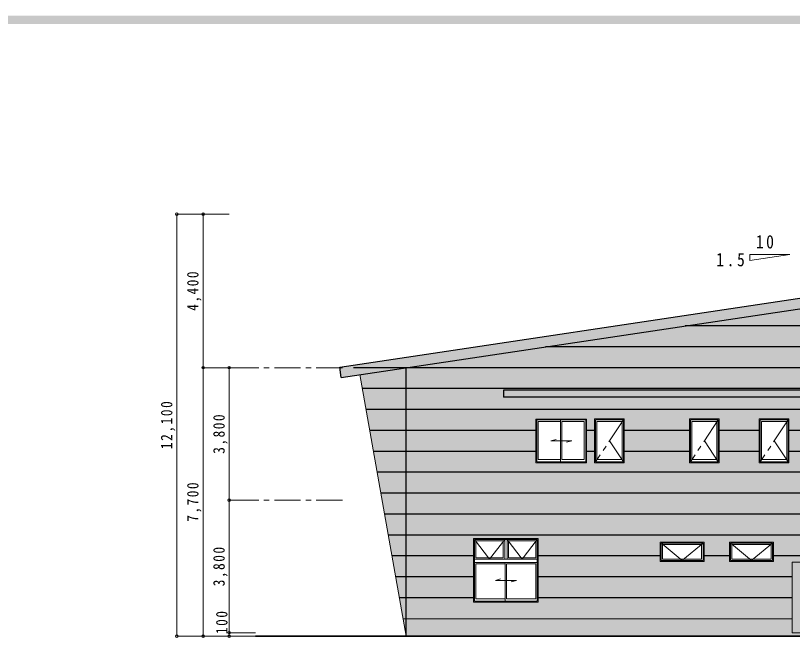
# Model space of a CAD drawing. Units: millimetres at full size. Extents: x -58028 to 60518, y -42813 to 41849.
# Drawn here: x 1245 to 23510, y 22149 to 39986 of the extents above; entities that cross this region are included whole.
import ezdxf

# ---------------------------------------------------------------- set-up
doc = ezdxf.new("R2010")
doc.units = ezdxf.units.MM
doc.header["$LTSCALE"] = 150
doc.header["$PDMODE"] = 32
doc.header["$PDSIZE"] = 75
doc.linetypes.add('CHAIN1', pattern=[8, 5, -1, 1, -1])
for name, color, linetype, lineweight in [('1-1_極細線', 4, 'Continuous', 9), ('1-2_細線', 7, 'Continuous', 18), ('1-3_中線', 3, 'Continuous', 25), ('1-4_太線', 2, 'Continuous', 35), ('1-8_ﾊｯﾁﾝｸﾞ', 4, 'Continuous', 9), ('1-A_中芯線', 4, 'CHAIN1', 9), ('1-D_文字', 7, 'Continuous', 18), ('1-E_寸法', 4, 'Continuous', 9)]:
    doc.layers.add(name, color=color, linetype=linetype, lineweight=lineweight)
for name, color, linetype in [('2-C_2-Cﾚｲﾔ', 254, 'Continuous'), ('3-D_文字', 134, 'Continuous'), ('F-D', 150, 'Continuous')]:
    doc.layers.add(name, color=color, linetype=linetype)
doc.styles.add('ＭＳ ゴシック', font='')
doc.styles.get('ＭＳ ゴシック').set_extended_font_data('MS Gothic')

msp = doc.modelspace()

# ---------------------------------------------------------------- linework, layer by layer
at = {"layer": '1-1_極細線'}
for p, q in [((12435.5, 22186.9), (11112.8, 29688.5)), ((23498, 22686.9), (12347.3, 22686.9))]:
    msp.add_line(p, q, dxfattribs=at)
at = {"layer": '1-2_細線'}
for p, q in [((23433.1, 33133.9), (22290.5, 33133.9)), ((23433.1, 33133.9), (22290.5, 32962.6)), ((22290.5, 33133.9), (22290.5, 32962.6))]:
    msp.add_line(p, q, dxfattribs=at)
at = {"layer": '1-3_中線'}
for p, q in [((10535.5, 29905.3), (39135.5, 34195.3)), ((10580, 29608.6), (39135.5, 33891.9)), ((10580, 29608.6), (10535.5, 29905.3)), ((12435.5, 22186.9), (12435.5, 29886.9)), ((37506.4, 29236.9), (15225.5, 29236.9)), ((15225.5, 29236.9), (15225.5, 29036.9)), ((37506.4, 29036.9), (15225.5, 29036.9))]:
    msp.add_line(p, q, dxfattribs=at)
at = {"layer": '1-4_太線'}
msp.add_line((55939.4, 22186.9), (8118.5, 22186.9), dxfattribs=at)
at = {"layer": '1-8_ﾊｯﾁﾝｸﾞ'}
for p, q in [((16160.5, 27161.7), (16160.5, 28411.9)), ((16160.5, 28411.9), (17610.5, 28411.9)), ((16185.5, 27186.9), (16185.5, 28386.9)), ((16185.5, 28386.9), (17585.5, 28386.9)), ((16865.5, 28346.9), (16225.5, 28346.9)), ((16225.5, 27256.9), (16225.5, 28346.9)), ((16865.5, 27186.9), (16865.5, 28386.9)), ((16905.5, 27256.9), (16905.5, 28346.9)), ((17545.5, 28346.9), (16905.5, 28346.9)), ((17545.5, 27256.9), (17545.5, 28346.9)), ((17585.5, 27186.9), (17585.5, 28386.9)), ((17610.5, 27161.7), (17610.5, 28411.9)), ((17841.7, 27161.7), (17841.7, 28416.9)), ((17841.7, 28416.9), (18691.7, 28416.9)), ((17866.7, 27186.9), (17866.7, 28386.9)), ((17866.7, 28386.9), (18666.7, 28386.9)), ((17906.7, 27256.9), (17906.7, 28346.9)), ((18626.7, 28346.9), (17906.7, 28346.9)), ((18626.7, 27256.9), (18626.7, 28346.9)), ((18666.7, 27186.9), (18666.7, 28386.9)), ((18691.7, 27161.7), (18691.7, 28416.9)), ((20560.5, 27161.7), (20560.5, 28416.9)), ((20560.5, 28416.9), (21410.5, 28416.9)), ((20585.5, 27186.9), (20585.5, 28386.9)), ((20585.5, 28386.9), (21385.5, 28386.9)), ((20625.5, 27256.9), (20625.5, 28346.9)), ((21345.5, 28346.9), (20625.5, 28346.9)), ((21345.5, 27256.9), (21345.5, 28346.9)), ((21385.5, 27186.9), (21385.5, 28386.9)), ((21410.5, 27161.7), (21410.5, 28416.9)), ((22560.5, 27161.7), (22560.5, 28416.9)), ((22560.5, 28416.9), (23410.5, 28416.9)), ((22585.5, 27186.9), (22585.5, 28386.9)), ((22585.5, 28386.9), (23385.5, 28386.9)), ((22625.5, 27256.9), (22625.5, 28346.9)), ((23345.5, 28346.9), (22625.5, 28346.9)), ((23345.5, 27256.9), (23345.5, 28346.9)), ((23385.5, 27186.9), (23385.5, 28386.9)), ((23410.5, 27161.7), (23410.5, 28416.9)), ((16734.9, 27826.8), (16585.2, 27786.9)), ((17185.2, 27786.9), (16585.2, 27786.9)), ((17035.4, 27747.1), (17185.2, 27786.9)), ((16185.5, 27186.9), (17585.5, 27186.9)), ((16865.5, 27256.9), (16225.5, 27256.9)), ((17545.5, 27256.9), (16905.5, 27256.9)), ((17866.7, 27186.9), (18666.7, 27186.9)), ((18626.7, 27256.9), (17906.7, 27256.9)), ((20585.5, 27186.9), (21385.5, 27186.9)), ((21345.5, 27256.9), (20625.5, 27256.9)), ((22585.5, 27186.9), (23385.5, 27186.9)), ((23345.5, 27256.9), (22625.5, 27256.9)), ((16160.5, 27161.7), (17610.5, 27161.7)), ((17841.7, 27161.7), (18691.7, 27161.7)), ((20560.5, 27161.7), (21410.5, 27161.7)), ((22560.5, 27161.7), (23410.5, 27161.7)), ((14373, 24986.9), (16223, 24986.9)), ((14373, 23161.7), (14373, 24986.9)), ((14398, 24956.9), (16198, 24956.9)), ((14398, 23186.9), (14398, 24956.9)), ((15263, 24396.9), (15263, 24956.9)), ((15333, 24396.9), (15333, 24956.9)), ((16198, 24956.9), (16198, 23186.9)), ((16223, 24986.9), (16223, 23161.7)), ((14438, 24436.9), (14438, 24916.9)), ((14438, 24916.9), (15223, 24916.9)), ((15223, 24436.9), (15223, 24916.9)), ((15373, 24916.9), (16158, 24916.9)), ((15373, 24436.9), (15373, 24916.9)), ((16158, 24436.9), (16158, 24916.9)), ((19723, 24326.9), (19723, 24886.9)), ((20978, 24886.9), (19723, 24886.9)), ((19748, 24356.9), (19748, 24856.9)), ((20948, 24856.9), (19748, 24856.9)), ((19788, 24396.9), (19788, 24816.9)), ((19788, 24816.9), (20908, 24816.9)), ((20908, 24396.9), (20908, 24816.9)), ((20948, 24356.9), (20948, 24856.9)), ((20978, 24326.9), (20978, 24886.9)), ((21710.5, 24326.9), (21710.5, 24886.9)), ((22965.5, 24886.9), (21710.5, 24886.9)), ((21735.5, 24356.9), (21735.5, 24856.9)), ((22935.5, 24856.9), (21735.5, 24856.9)), ((21775.5, 24396.9), (21775.5, 24816.9)), ((21775.5, 24816.9), (22895.5, 24816.9)), ((22895.5, 24396.9), (22895.5, 24816.9)), ((22935.5, 24356.9), (22935.5, 24856.9)), ((22965.5, 24326.9), (22965.5, 24886.9)), ((16198, 24396.9), (14398, 24396.9)), ((16198, 24296.9), (14398, 24296.9)), ((15223, 24436.9), (14438, 24436.9)), ((15278, 23186.9), (15278, 24296.9)), ((16158, 24436.9), (15373, 24436.9)), ((20978, 24326.9), (19723, 24326.9)), ((20948, 24356.9), (19748, 24356.9)), ((20908, 24396.9), (19788, 24396.9)), ((22965.5, 24326.9), (21710.5, 24326.9)), ((22935.5, 24356.9), (21735.5, 24356.9)), ((22895.5, 24396.9), (21775.5, 24396.9)), ((23498, 24311.9), (25348, 24311.9)), ((23498, 22286.9), (23498, 24311.9)), ((14438, 23256.9), (14438, 24256.9)), ((15278, 24256.9), (14438, 24256.9)), ((15318, 23256.9), (15318, 24256.9)), ((16158, 24256.9), (15318, 24256.9)), ((16158, 23256.9), (16158, 24256.9)), ((15147.4, 23826.8), (14997.7, 23786.9)), ((15597.7, 23786.9), (14997.7, 23786.9)), ((15447.9, 23747.1), (15597.7, 23786.9)), ((14373, 23161.7), (16223, 23161.7)), ((14398, 23186.9), (16198, 23186.9)), ((15278, 23256.9), (14438, 23256.9)), ((16158, 23256.9), (15318, 23256.9)), ((23498, 22286.9), (25348, 22286.9))]:
    msp.add_line(p, q, dxfattribs=at)
at = {"layer": '1-8_ﾊｯﾁﾝｸﾞ', "linetype": 'CHAIN1'}
for p, q in [((18666.7, 28386.9), (17866.7, 27186.9)), ((21385.5, 28386.9), (20585.5, 27186.9)), ((23385.5, 28386.9), (22585.5, 27186.9)), ((18266.7, 27786.9), (18666.7, 27186.9)), ((20985.5, 27786.9), (21385.5, 27186.9)), ((22985.5, 27786.9), (23385.5, 27186.9)), ((14830.5, 24396.9), (14398, 24956.9)), ((15263, 24956.9), (14830.5, 24396.9))]:
    msp.add_line(p, q, dxfattribs=at)
for points in [[(16198, 24956.9), (15765.5, 24396.9), (15333, 24956.9)], [(20948, 24856.9), (20348, 24356.9), (19748, 24856.9)], [(22935.5, 24856.9), (22335.5, 24356.9), (21735.5, 24856.9)]]:
    msp.add_lwpolyline(points, dxfattribs=at)
at = {"layer": '1-A_中芯線'}
for p, q in [((10614.4, 29886.9), (8118.5, 29886.9)), ((10614.4, 26086.9), (8118.5, 26086.9))]:
    msp.add_line(p, q, dxfattribs=at)
at = {"layer": '1-E_寸法'}
for p, q in [((5868.5, 22186.9), (5868.5, 34286.9)), ((5868.5, 34286.9), (6618.5, 34286.9)), ((6618.5, 29886.9), (6618.5, 34286.9)), ((6618.5, 34286.9), (7368.5, 34286.9)), ((6618.5, 22186.9), (6618.5, 29886.9)), ((6618.5, 29886.9), (7368.5, 29886.9)), ((7368.5, 26086.9), (7368.5, 29886.9)), ((7368.5, 29886.9), (8118.5, 29886.9)), ((7368.5, 22286.9), (7368.5, 26086.9)), ((7368.5, 26086.9), (8118.5, 26086.9)), ((7368.5, 22286.9), (7368.5, 22186.9)), ((7368.5, 22286.9), (8118.5, 22286.9)), ((5868.5, 22186.9), (6618.5, 22186.9)), ((6618.5, 22186.9), (7368.5, 22186.9)), ((7368.5, 22186.9), (8118.5, 22186.9))]:
    msp.add_line(p, q, dxfattribs=at)
at = {"layer": '1-E_寸法', "color": 2}
for p in [(5868.5, 34286.9), (6618.5, 34286.9), (6618.5, 29886.9), (7368.5, 29886.9), (7368.5, 26086.9), (7368.5, 22286.9), (5868.5, 22186.9), (6618.5, 22186.9), (7368.5, 22186.9)]:
    msp.add_point(p, dxfattribs=at)
at = {"layer": '2-C_2-Cﾚｲﾔ', "color": 251}
for points in [[(10535.5, 29905.3), (10580, 29608.6), (39135.5, 34195.3), (39135.5, 33891.9)], [(15225.5, 29236.9), (15225.5, 29036.9), (37506.4, 29236.9), (37506.4, 29036.9)]]:
    msp.add_solid(points, dxfattribs=at)
at = {"layer": '2-C_2-Cﾚｲﾔ'}
for points in [[(12435.5, 29886.9), (12435.5, 29236.9), (38235.5, 33756.9), (38235.5, 29236.9)], [(12347.3, 22686.9), (12435.5, 22686.9), (11112.8, 29688.5), (12435.5, 29886.9)], [(12435.5, 29236.9), (12435.5, 29036.9), (15225.5, 29236.9), (15225.5, 29036.9)], [(12435.5, 29036.9), (12435.5, 28411.9), (35788, 29036.9), (35788, 28411.9)], [(12435.5, 28411.9), (12435.5, 27161.7), (16160.5, 28411.9), (16160.5, 27161.7)], [(17610.5, 28411.9), (17610.5, 27161.7), (17841.7, 28411.9), (17841.7, 27161.7)], [(18691.7, 28411.9), (18691.7, 27161.7), (20560.5, 28411.9), (20560.5, 27161.7)], [(21410.5, 28411.9), (21410.5, 27161.7), (22560.5, 28411.9), (22560.5, 27161.7)], [(23410.5, 28411.9), (23410.5, 27161.7), (24344.2, 28411.9), (24344.2, 27161.7)], [(12435.5, 27161.7), (12435.5, 24986.9), (38535.5, 27161.7), (38535.5, 24986.9)], [(12435.5, 24986.9), (12435.5, 23161.7), (14373, 24986.9), (14373, 23161.7)], [(16223, 24986.9), (16223, 24326.9), (19723, 24986.9), (19723, 24326.9)], [(19723, 24986.9), (19723, 24886.9), (22965.5, 24986.9), (22965.5, 24886.9)], [(22965.5, 24986.9), (22965.5, 24326.9), (38535.5, 24986.9), (38535.5, 24326.9)], [(20978, 24886.9), (20978, 24326.9), (21710.5, 24886.9), (21710.5, 24326.9)], [(16223, 24326.9), (16223, 23161.7), (23498, 24326.9), (23498, 23161.7)], [(23498, 23161.7), (23498, 22686.9), (12435.5, 23161.7), (12435.5, 22686.9)]]:
    msp.add_solid(points, dxfattribs=at)
at = {"layer": '2-C_2-Cﾚｲﾔ', "color": 253}
msp.add_solid([(23498, 24326.9), (23498, 22286.9), (25348, 24326.9), (25348, 22286.9)], dxfattribs=at)
at = {"layer": '2-C_2-Cﾚｲﾔ', "color": 9}
for points in [[(12347.3, 22686.9), (12435.5, 22686.9), (12435.5, 22186.9)], [(12435.5, 22686.9), (12435.5, 22286.9), (23498, 22686.9), (23498, 22286.9)], [(12435.5, 22286.9), (12435.5, 22186.9), (37735.5, 22286.9), (37735.5, 22186.9)]]:
    msp.add_solid(points, dxfattribs=at)
at = {"layer": '3-D_文字'}
for p, q in [((38635.5, 31086.9), (20435.5, 31086.9)), ((38635.5, 30486.9), (16435.5, 30486.9)), ((39968.8, 29886.9), (10926.7, 29886.9)), ((43968.8, 29286.9), (11183.6, 29286.9)), ((35788, 28686.9), (11289.4, 28686.9)), ((16160.5, 28086.9), (11395.2, 28086.9)), ((17841.7, 28086.9), (17610.5, 28086.9)), ((20560.5, 28086.9), (18691.7, 28086.9)), ((22560.5, 28086.9), (21410.5, 28086.9)), ((24344.2, 28086.9), (23410.5, 28086.9)), ((16160.5, 27486.9), (11501, 27486.9)), ((17841.7, 27486.9), (17610.5, 27486.9)), ((20560.5, 27486.9), (18691.7, 27486.9)), ((22560.5, 27486.9), (21410.5, 27486.9)), ((24344.2, 27486.9), (23410.5, 27486.9)), ((51464.2, 26886.9), (11606.8, 26886.9)), ((51358.4, 26286.9), (11712.6, 26286.9)), ((39602, 25686.9), (11818.4, 25686.9)), ((51146.8, 25086.9), (11924.1, 25086.9)), ((14373, 24486.9), (12029.9, 24486.9)), ((19723, 24486.9), (16223, 24486.9)), ((21710.5, 24486.9), (20978, 24486.9)), ((51041, 24486.9), (22965.5, 24486.9)), ((14373, 23886.9), (12135.7, 23886.9)), ((23498, 23886.9), (16223, 23886.9)), ((14373, 23286.9), (12241.5, 23286.9)), ((23498, 23286.9), (16223, 23286.9))]:
    msp.add_line(p, q, dxfattribs=at)
at = {"layer": 'F-D'}
msp.add_solid([(-57345.7, 39745.6), (-57345.7, 39985.6), (59523.5, 39745.6), (59523.5, 39985.6)], dxfattribs=at)

# ---------------------------------------------------------------- texts
at = {"layer": '1-D_文字', "char_height": 384.9, "attachment_point": 7, "style": 'ＭＳ ゴシック'}
for s, insert in [('\\T1.33;\\W0.85;10', (22460.7, 33299.3)), ('\\T1.34;\\W0.85;1.5', (21326, 32789.3))]:
    msp.add_mtext(s, dxfattribs=dict(at, insert=insert))
at = {"layer": '1-E_寸法', "color": 7, "char_height": 329.9, "attachment_point": 7, "rotation": 90, "style": 'ＭＳ ゴシック'}
for s, insert in [('\\T1.23;\\W0.85;4,400', (6573.5, 31516.9)), ('\\T1.24;\\W0.85;12,100', (5823.5, 27550.7)), ('\\T1.23;\\W0.85;3,800', (7323.5, 27416.9)), ('\\T1.23;\\W0.85;7,700', (6573.5, 25466.9)), ('\\T1.23;\\W0.85;3,800', (7323.5, 23616.9)), ('\\T1.23;\\W0.85;100', (7323.5, 22248))]:
    msp.add_mtext(s, dxfattribs=dict(at, insert=insert))

doc.saveas('drawing.dxf')
